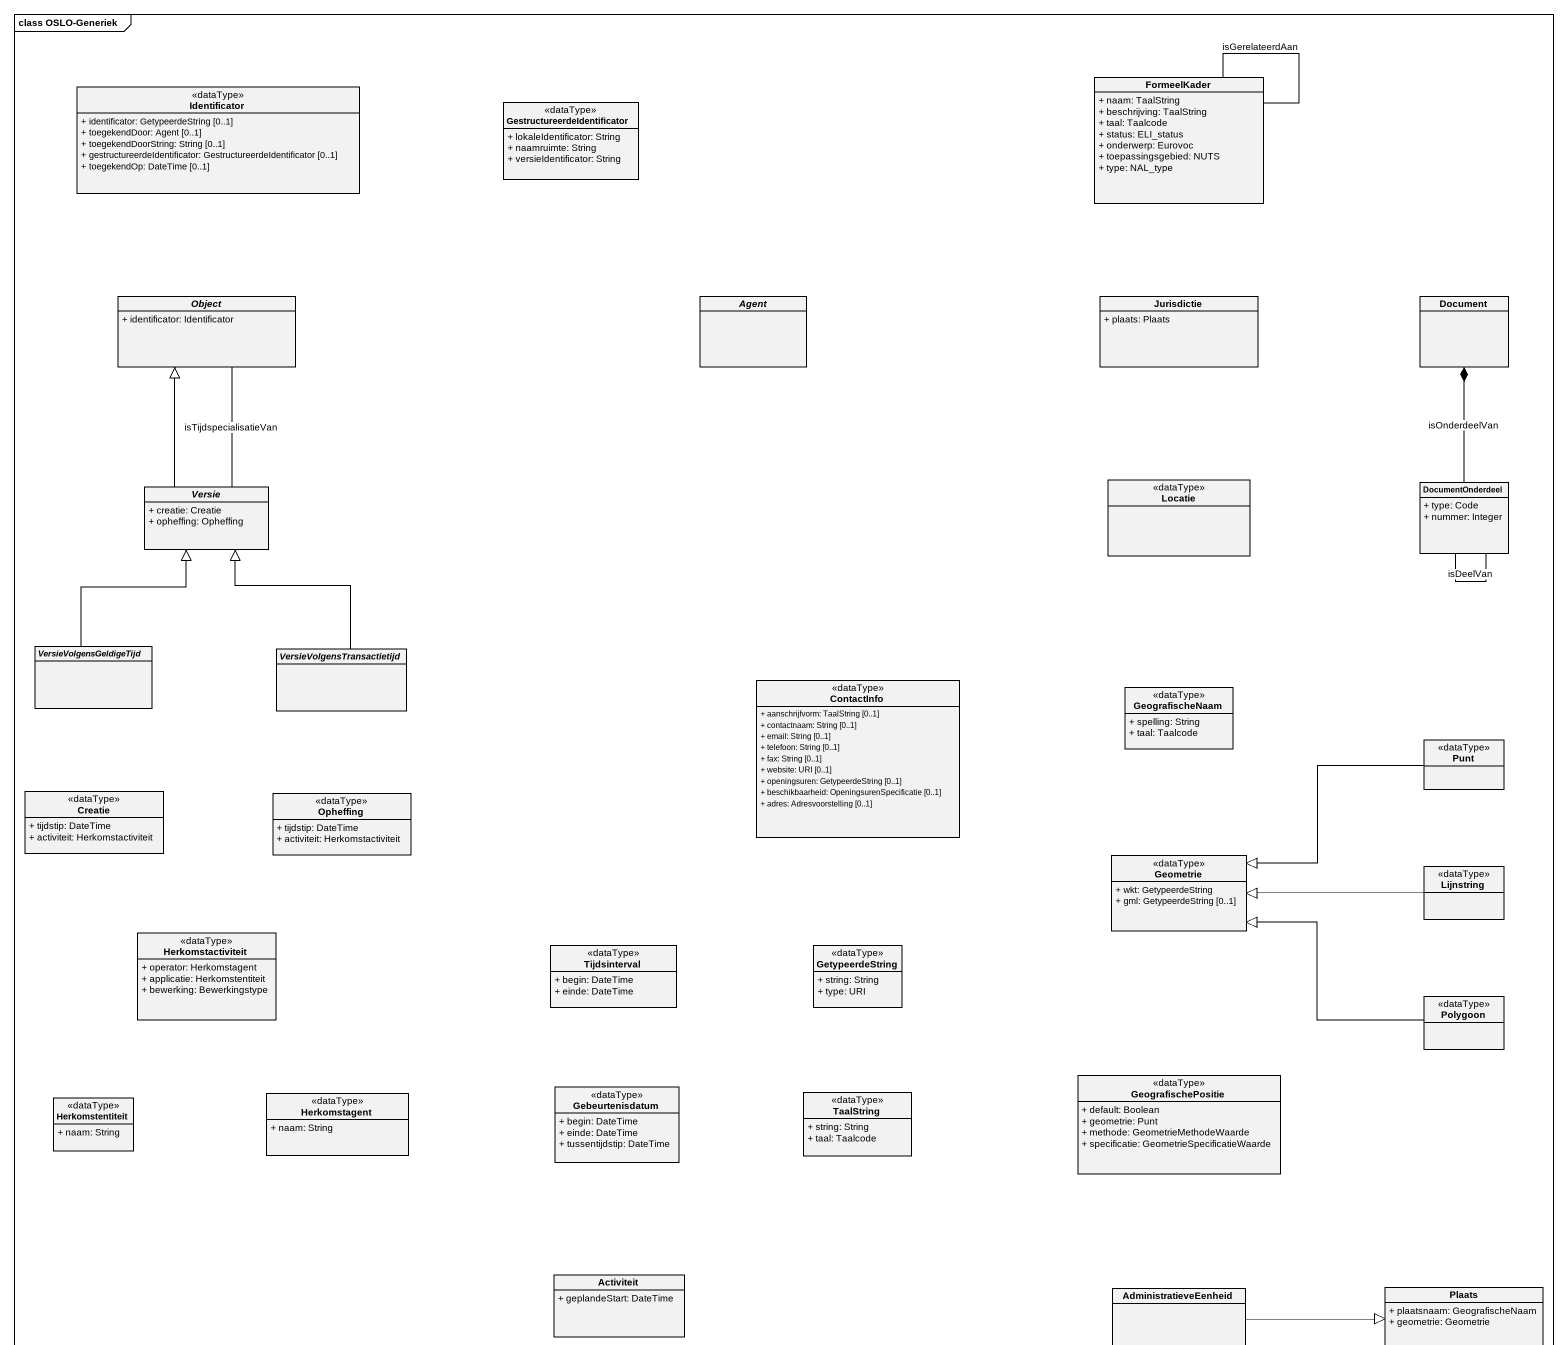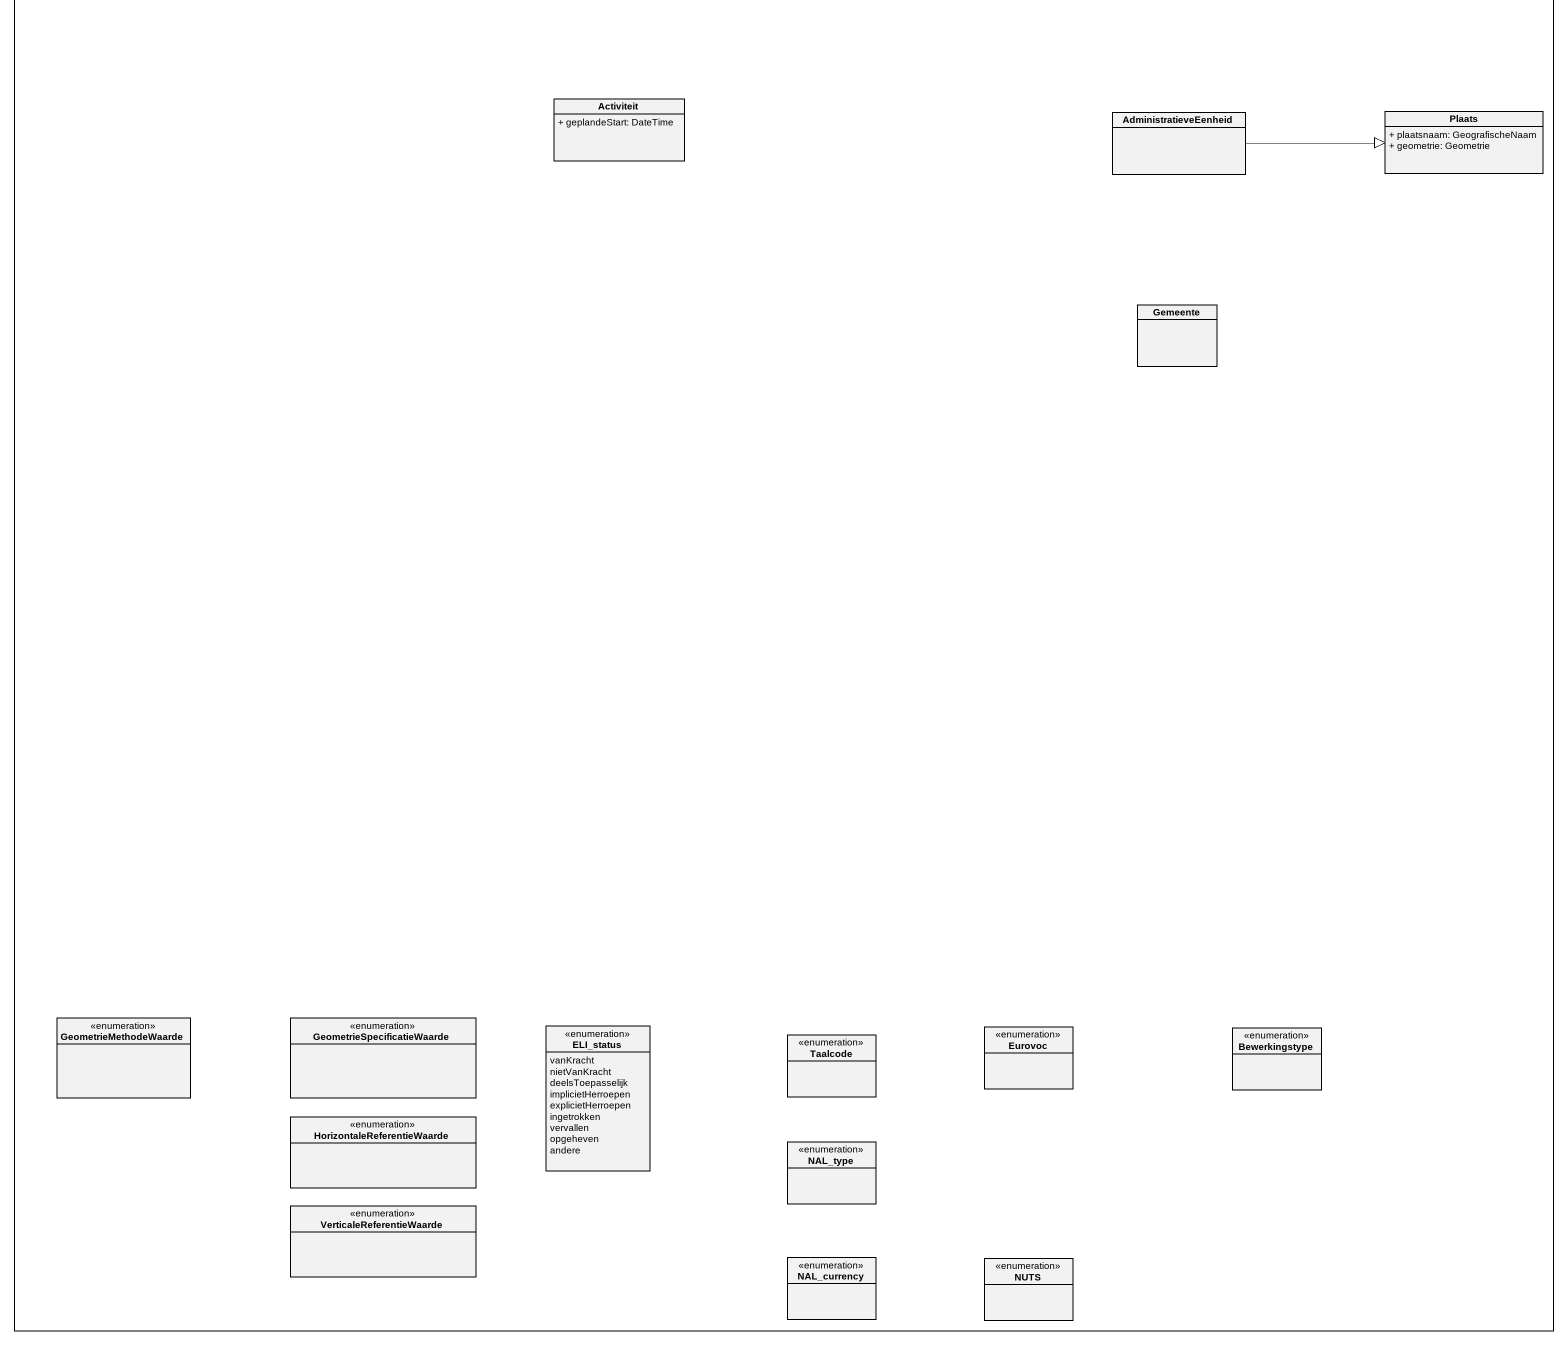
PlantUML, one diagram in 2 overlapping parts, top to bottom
@startuml
mainframe class OSLO-Generiek
hide circle
hide empty members
skinparam classAttributeIconSize 0
class Identificator <<dataType>> {
  + identificator: GetypeerdeString [0..1]
  + toegekendDoor: Agent [0..1]
  + toegekendDoorString: String [0..1]
  + gestructureerdeIdentificator: GestructureerdeIdentificator [0..1]
  + toegekendOp: DateTime [0..1]
}
class GestructureerdeIdentificator <<dataType>> {
  + lokaleIdentificator: String
  + naamruimte: String
  + versieIdentificator: String
}
class FormeelKader {
  + naam: TaalString
  + beschrijving: TaalString
  + taal: Taalcode
  + status: ELI_status
  + onderwerp: Eurovoc
  + toepassingsgebied: NUTS
  + type: NAL_type
}
abstract class "Object" as Object_ {
  + identificator: Identificator
}
abstract class "Agent" as Agent_
class Jurisdictie {
  + plaats: Plaats
}
class Document
abstract class Versie {
  + creatie: Creatie
  + opheffing: Opheffing
}
class Locatie <<dataType>>
class DocumentOnderdeel {
  + type: Code
  + nummer: Integer
}
abstract class VersieVolgensGeldigeTijd
abstract class VersieVolgensTransactietijd
class ContactInfo <<dataType>> {
  + aanschrijfvorm: TaalString [0..1]
  + contactnaam: String [0..1]
  + email: String [0..1]
  + telefoon: String [0..1]
  + fax: String [0..1]
  + website: URI [0..1]
  + openingsuren: GetypeerdeString [0..1]
  + beschikbaarheid: OpeningsurenSpecificatie [0..1]
  + adres: Adresvoorstelling [0..1]
}
class GeografischeNaam <<dataType>> {
  + spelling: String
  + taal: Taalcode
}
class Punt <<dataType>>
class Creatie <<dataType>> {
  + tijdstip: DateTime
  + activiteit: Herkomstactiviteit
}
class Opheffing <<dataType>> {
  + tijdstip: DateTime
  + activiteit: Herkomstactiviteit
}
class Geometrie <<dataType>> {
  + wkt: GetypeerdeString
  + gml: GetypeerdeString [0..1]
}
class Lijnstring <<dataType>>
class Herkomstactiviteit <<dataType>> {
  + operator: Herkomstagent
  + applicatie: Herkomstentiteit
  + bewerking: Bewerkingstype
}
class Tijdsinterval <<dataType>> {
  + begin: DateTime
  + einde: DateTime
}
class GetypeerdeString <<dataType>> {
  + string: String
  + type: URI
}
class Polygoon <<dataType>>
class GeografischePositie <<dataType>> {
  + default: Boolean
  + geometrie: Punt
  + methode: GeometrieMethodeWaarde
  + specificatie: GeometrieSpecificatieWaarde
}
class Herkomstentiteit <<dataType>> {
  + naam: String
}
class Herkomstagent <<dataType>> {
  + naam: String
}
class Gebeurtenisdatum <<dataType>> {
  + begin: DateTime
  + einde: DateTime
  + tussentijdstip: DateTime
}
class TaalString <<dataType>> {
  + string: String
  + taal: Taalcode
}
class Activiteit {
  + geplandeStart: DateTime
}
class AdministratieveEenheid
class Plaats {
  + plaatsnaam: GeografischeNaam
  + geometrie: Geometrie
}
class Gemeente
enum GeometrieMethodeWaarde
enum GeometrieSpecificatieWaarde
enum ELI_status {
  vanKracht
  nietVanKracht
  deelsToepasselijk
  implicietHerroepen
  explicietHerroepen
  ingetrokken
  vervallen
  opgeheven
  andere
}
enum Taalcode
enum Eurovoc
enum Bewerkingstype
enum HorizontaleReferentieWaarde
enum NAL_type
enum VerticaleReferentieWaarde
enum NAL_currency
enum NUTS
FormeelKader -- FormeelKader : isGerelateerdAan
Versie -up-|> Object_
Versie -up- Object_ : isTijdspecialisatieVan
DocumentOnderdeel -up-* Document : isOnderdeelVan
DocumentOnderdeel -- DocumentOnderdeel : isDeelVan
VersieVolgensGeldigeTijd -up-|> Versie
VersieVolgensTransactietijd -up-|> Versie
Punt -left-|> Geometrie
Lijnstring -left-|> Geometrie
Polygoon -left-|> Geometrie
AdministratieveEenheid -right-|> Plaats
@enduml
